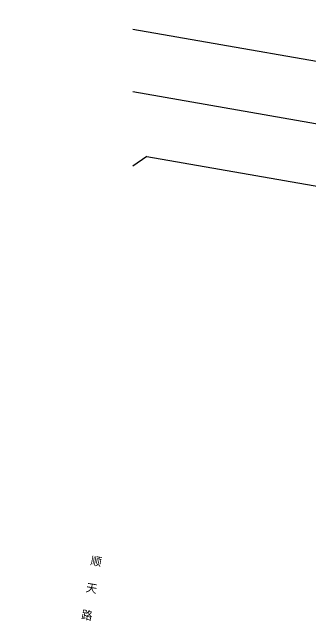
# Model space of a CAD drawing. Extents: x 529262 to 576451, y 2694391 to 2717535.
# Drawn here: x 561572.7 to 561718.3, y 2710876.9 to 2711173.8 of the extents above; entities that cross this region are included whole.
import ezdxf
from ezdxf.xclip import XClip

# ---------------------------------------------------------------- set-up
doc = ezdxf.new("R2010")
doc.units = 0
doc.header["$XCLIPFRAME"] = 0
for name, color, linetype in [('PP-COM', 7, 'Continuous'), ('RD-中线', 40, 'Continuous'), ('RD-红线', 7, 'Continuous'), ('RD-路名', 7, 'Continuous')]:
    doc.layers.add(name, color=color, linetype=linetype)
doc.styles.add('黑体', font='simhei.ttf')

# ---------------------------------------------------------------- blocks, each defined once
blk = doc.blocks.new('A$C19FD0107')
at = {"layer": 'RD-中线', "color": 8}
blk.add_lwpolyline([(-9929.43, 16843.06), (-8702.79, 16628.34)], dxfattribs=at)
at = {"layer": 'RD-红线', "color": 8}
for points in [[(-9924.27, 16872.61), (-9233.95, 16751.78), (-9229.03, 16750.91)], [(-9359.7, 16712.87), (-9239.33, 16691.8)]]:
    blk.add_lwpolyline(points, dxfattribs=at)
blk.add_lwpolyline([(-9359.7, 16712.87), (-9382.87, 16696.5, 0.416052)], format="xyb", dxfattribs=at)

msp = doc.modelspace()

# ---------------------------------------------------------------- block references
at = {"layer": 'PP-COM'}
ref = msp.add_blockref('A$C19FD0107', (570997.993, 2694390.603), dxfattribs=at)
XClip(ref).set_block_clipping_path([(-9366.4383134884, 14428.6043910822), (-3328.4480743363, 17452.7484863754)])

# ---------------------------------------------------------------- texts
at = {"layer": 'RD-路名', "color": 7, "linetype": 'Continuous', "insert": (561611.311, 2710908.37), "char_height": 4, "width": 50.99419, "attachment_point": 1, "rotation": 350.27023, "style": '黑体'}
msp.add_mtext('顺\\P\\P天\\P\\P路', dxfattribs=at)

doc.saveas('drawing.dxf')
